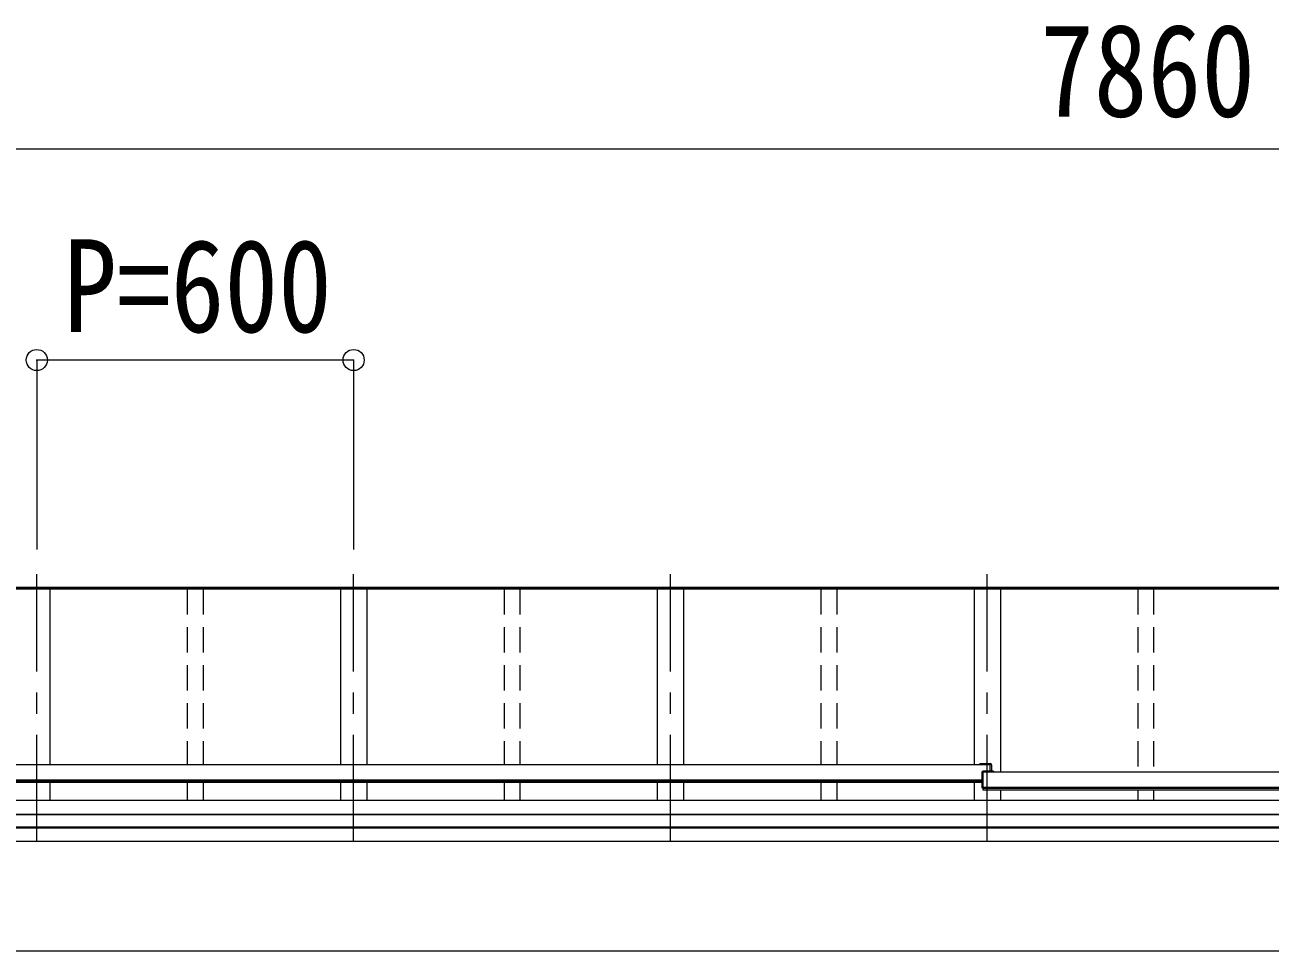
# Model space of a CAD drawing. Units: millimetres at full size, sheet at 1:40; details may follow other scales. Extents: x -11243 to 11243, y -7760 to 7760.
# Drawn here: x -6896 to -4538, y -2367 to -613 of the extents above; entities that cross this region are included whole.
import ezdxf
from ezdxf.enums import TextEntityAlignment as Align

# ---------------------------------------------------------------- set-up
doc = ezdxf.new("R2010")
doc.units = ezdxf.units.MM
doc.header["$LTSCALE"] = 40
doc.header["$PDMODE"] = 32
doc.header["$PDSIZE"] = 40
doc.linetypes.add('CHAIN1', pattern=[8, 5, -1, 1, -1])
doc.linetypes.add('DASHED1', pattern=[1.8, 1.2, -0.6])
for name, color, linetype, lineweight in [('0-1_本体', 5, 'CHAIN1', 9), ('0-3_ELV2', 4, 'Continuous', 9), ('0-6_OTH_LINE', 6, 'Continuous', 9)]:
    doc.layers.add(name, color=color, linetype=linetype, lineweight=lineweight)
doc.styles.add('ＭＳ ゴシック', font='')
doc.styles.get('ＭＳ ゴシック').set_extended_font_data('MS Gothic')

msp = doc.modelspace()

# ---------------------------------------------------------------- linework, layer by layer
at = {"layer": '0-1_本体'}
for p, q in [((-6873.78, -2157.92), (-6873.78, -1653.74)), ((-6273.78, -2157.92), (-6273.78, -1653.74)), ((-5673.78, -2157.92), (-5673.78, -1653.74)), ((-5073.78, -2157.92), (-5073.78, -1653.74))]:
    msp.add_line(p, q, dxfattribs=at)
at = {"layer": '0-3_ELV2'}
for p, q in [((-873.78, -1681.36), (-8673.78, -1681.36)), ((-873.78, -1682.26), (-8673.78, -1682.26)), ((-876.78, -1679.08), (-8670.78, -1679.08)), ((-6848.78, -1682.18), (-6848.78, -2014.62)), ((-6298.78, -1682.18), (-6298.78, -2014.62)), ((-6248.78, -1682.18), (-6248.78, -2014.62)), ((-5698.78, -1682.18), (-5698.78, -2014.62)), ((-5648.78, -1682.18), (-5648.78, -2014.62)), ((-5098.78, -1682.18), (-5098.78, -2014.62)), ((-5048.78, -1682.18), (-5048.78, -2028.74)), ((-5067.98, -2014.62), (-8684.08, -2014.62)), ((-5087.98, -2012.46), (-5067.98, -2012.46)), ((-5087.98, -2012.46), (-5087.98, -2014.62)), ((-5087.98, -2013.99), (-5067.98, -2013.99)), ((-5061.78, -2026.58), (-5081.78, -2026.58)), ((-5067.98, -2026.58), (-5067.98, -2013.99)), ((-5065.98, -2014.46), (-5065.98, -2026.58)), ((-5061.78, -2026.58), (-5061.78, -2028.74)), ((-5083.78, -2043.65), (-8684.08, -2043.65)), ((-5083.78, -2045.39), (-8684.08, -2045.39)), ((-5083.78, -2048.51), (-8684.08, -2048.51)), ((-6848.78, -2048.51), (-6848.78, -2082.17)), ((-6298.78, -2048.51), (-6298.78, -2082.17)), ((-6248.78, -2048.51), (-6248.78, -2082.17)), ((-5698.78, -2048.51), (-5698.78, -2082.17)), ((-5648.78, -2048.51), (-5648.78, -2082.17)), ((-5098.78, -2048.51), (-5098.78, -2082.17)), ((-5083.78, -2028.58), (-5083.78, -2058.04)), ((-5081.78, -2062.62), (-5081.78, -2028.11)), ((-5061.78, -2028.11), (-5081.78, -2028.11)), ((-4465.78, -2028.74), (-5081.78, -2028.74)), ((-5081.78, -2058.04), (-5083.78, -2058.04)), ((-4465.78, -2057.77), (-5081.78, -2057.77)), ((-4465.78, -2059.51), (-5081.78, -2059.51)), ((-4465.78, -2062.62), (-5081.78, -2062.62)), ((-5048.78, -2062.63), (-5048.78, -2082.17)), ((-876.78, -2082.17), (-8670.78, -2082.17)), ((-876.78, -2108.7), (-8670.78, -2108.7)), ((-876.78, -2109.59), (-8670.78, -2109.59)), ((-876.78, -2132.81), (-8670.78, -2132.81)), ((-876.78, -2134.73), (-8670.78, -2134.73)), ((-876.78, -2159.77), (-8670.78, -2159.77)), ((-2688.66, -2367.49), (-8575.54, -2367.49))]:
    msp.add_line(p, q, dxfattribs=at)
at = {"layer": '0-3_ELV2', "linetype": 'DASHED1'}
for p, q in [((-6588.78, -1682.18), (-6588.78, -2014.62)), ((-6558.78, -1682.18), (-6558.78, -2014.62)), ((-5988.78, -1682.18), (-5988.78, -2014.62)), ((-5958.78, -1682.18), (-5958.78, -2014.62)), ((-5388.78, -1682.18), (-5388.78, -2014.62)), ((-5358.78, -1682.18), (-5358.78, -2014.62)), ((-4788.78, -1682.18), (-4788.78, -2028.74)), ((-4758.78, -1682.18), (-4758.78, -2028.74)), ((-6588.78, -2048.51), (-6588.78, -2082.17)), ((-6558.78, -2048.51), (-6558.78, -2082.17)), ((-5988.78, -2048.51), (-5988.78, -2082.17)), ((-5958.78, -2048.51), (-5958.78, -2082.17)), ((-5388.78, -2048.51), (-5388.78, -2082.17)), ((-5358.78, -2048.51), (-5358.78, -2082.17)), ((-4788.78, -2062.62), (-4788.78, -2082.17)), ((-4758.78, -2062.62), (-4758.78, -2082.17))]:
    msp.add_line(p, q, dxfattribs=at)
at = {"layer": '0-3_ELV2'}
for centre, start, end in [((-5081.78, -2028.58), 90, 180), ((-5067.98, -2014.46), 0, 90)]:
    msp.add_arc(centre, 2, start, end, dxfattribs=at)
at = {"layer": '0-6_OTH_LINE'}
for p, q in [((-8703.78, -848.11), (-843.78, -848.11)), ((-6873.78, -1248.11), (-6873.78, -1607.11)), ((-6273.78, -1248.11), (-6873.78, -1248.11)), ((-6273.78, -1248.11), (-6273.78, -1607.11))]:
    msp.add_line(p, q, dxfattribs=at)
for p in [(-6873.78, -1248.11), (-6273.78, -1248.11)]:
    msp.add_point(p, dxfattribs=at)

# ---------------------------------------------------------------- texts
at = {"layer": '0-6_OTH_LINE', "color": 7, "style": 'ＭＳ ゴシック', "width": 0.85}
for s, p in [('7860', (-4973.78, -840.11)), ('P=600', (-6823.78, -1248.11))]:
    msp.add_text(s, height=176, dxfattribs=at).set_placement(p, align=Align.BOTTOM_LEFT)

doc.saveas('drawing.dxf')
